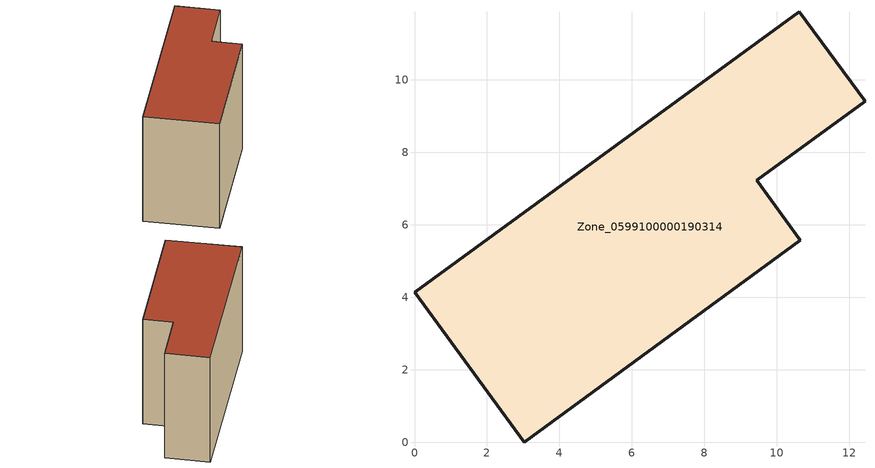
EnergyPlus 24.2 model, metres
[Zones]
Zone_0599100000190314
 floor ground (C_G): 0,4.14 10.62,11.89 12.43,9.42 9.44,7.23 10.64,5.58 3.02,0 z0
 wall outside (C_F): 3.02,0 10.64,5.58 9.44,7.23 12.43,9.42 10.62,11.89 0,4.14 3.02,0 z0:8.34
 roof outside (C_R): 10.62,11.89 0,4.14 3.02,0 10.64,5.58 9.44,7.23 12.43,9.42 z8.34
[BUILDING]
Pand.0599100000190314: North Axis=0; Terrain=City; Loads Convergence Tolerance Value=0.04; Temperature Convergence Tolerance Value=0.4; Solar Distribution=FullExterior; Maximum Number of Warmup Days=25; Minimum Number of Warmup Days=1
[Site:Location]
Rotterdam.The.Hague.AP_ZH_NLD Design_Conditions: Latitude=51.96; Longitude=4.45; Time Zone=1; Elevation=-4.5
[SITE:GROUNDTEMPERATURE:BUILDINGSURFACE]
18, 18, 18, 18, 18, 18, 18, 18, 18, 18, 18, 18
[MATERIAL] Thermal Absorptance=0.9; Solar Absorptance=0.7; Visible Absorptance=0.7
Name | Roughness | Thickness | Conductivity | Density | Specific Heat
G.TI.1975-1991 | MediumSmooth | 0.15 | 0.288461 | 540 | 1210
F.TI.1975-1991 | Rough | 0.3 | 0.230769 | 1920 | 840
R.TI.1975-1991 | MediumRough | 0.2 | 0.153846 | 1500 | 1000
[CONSTRUCTION]
C_G: G.TI.1975-1991
C_F: F.TI.1975-1991
C_R: R.TI.1975-1991
[ZONE]
Zone_0599100000190314: Type=1; Multiplier=1; Ceiling Height=Autocalculate; Volume=Autocalculate; Floor Area=autocalculate; Part of Total Floor Area=Yes
[ZONEINFILTRATION:DESIGNFLOWRATE]
Infil_Zone_0599100000190314: Zone or ZoneList or Space or SpaceList=Zone_0599100000190314; Schedule=AlwaysOn; Design Flow Rate Calculation Method=Flow/Area; Flow Rate per Floor Area=0.003; Constant Term Coefficient=1; Temperature Term Coefficient=0; Velocity Term Coefficient=0; Velocity Squared Term Coefficient=0
[HVACTEMPLATE:ZONE:IDEALLOADSAIRSYSTEM]
Zone_0599100000190314: Maximum Heating Supply Air Temperature=50; Minimum Cooling Supply Air Temperature=13; Maximum Heating Supply Air Humidity Ratio=0.0156; Minimum Cooling Supply Air Humidity Ratio=0.0077; Heating Limit=NoLimit; Cooling Limit=NoLimit; Dehumidification Control Type=ConstantSensibleHeatRatio; Cooling Sensible Heat Ratio=0.7; Dehumidification Setpoint=60; Humidification Control Type=None; Humidification Setpoint=30; Outdoor Air Method=None; Outdoor Air Flow Rate per Person=0.00944; Outdoor Air Flow Rate per Zone Floor Area=0; Outdoor Air Flow Rate per Zone=0; Demand Controlled Ventilation Type=None; Outdoor Air Economizer Type=NoEconomizer; Heat Recovery Type=None; Sensible Heat Recovery Effectiveness=0.7; Latent Heat Recovery Effectiveness=0.65
[ZONECONTROL:THERMOSTAT]
ThermostatControl_Zone_0599100000190314: Zone or ZoneList=Zone_0599100000190314; Control Type Schedule=DualSetpointControlType; Control 1=Thermostat_Zone_0599100000190314; Temperature Difference Between Cutout And Setpoint=0
[THERMOSTATSETPOINT:DUALSETPOINT]
Thermostat_Zone_0599100000190314: Heating Setpoint Temperature Schedule=HeatingSetpoint_Zone_0599100000190314; Cooling Setpoint Temperature Schedule=CoolingSetpoint_Zone_0599100000190314
[SCHEDULE:COMPACT]
HeatingSetpoint_Zone_0599100000190314: Through: 12/31, For: AllDays, Until: 24:00, 21
CoolingSetpoint_Zone_0599100000190314: Through: 12/31, For: AllDays, Until: 24:00, 24
DualSetpointControlType: Through: 12/31, For: AllDays, Until: 24:00, 4
AlwaysOn: Through: 12/31, For: AllDays, Until: 24:00, 1
